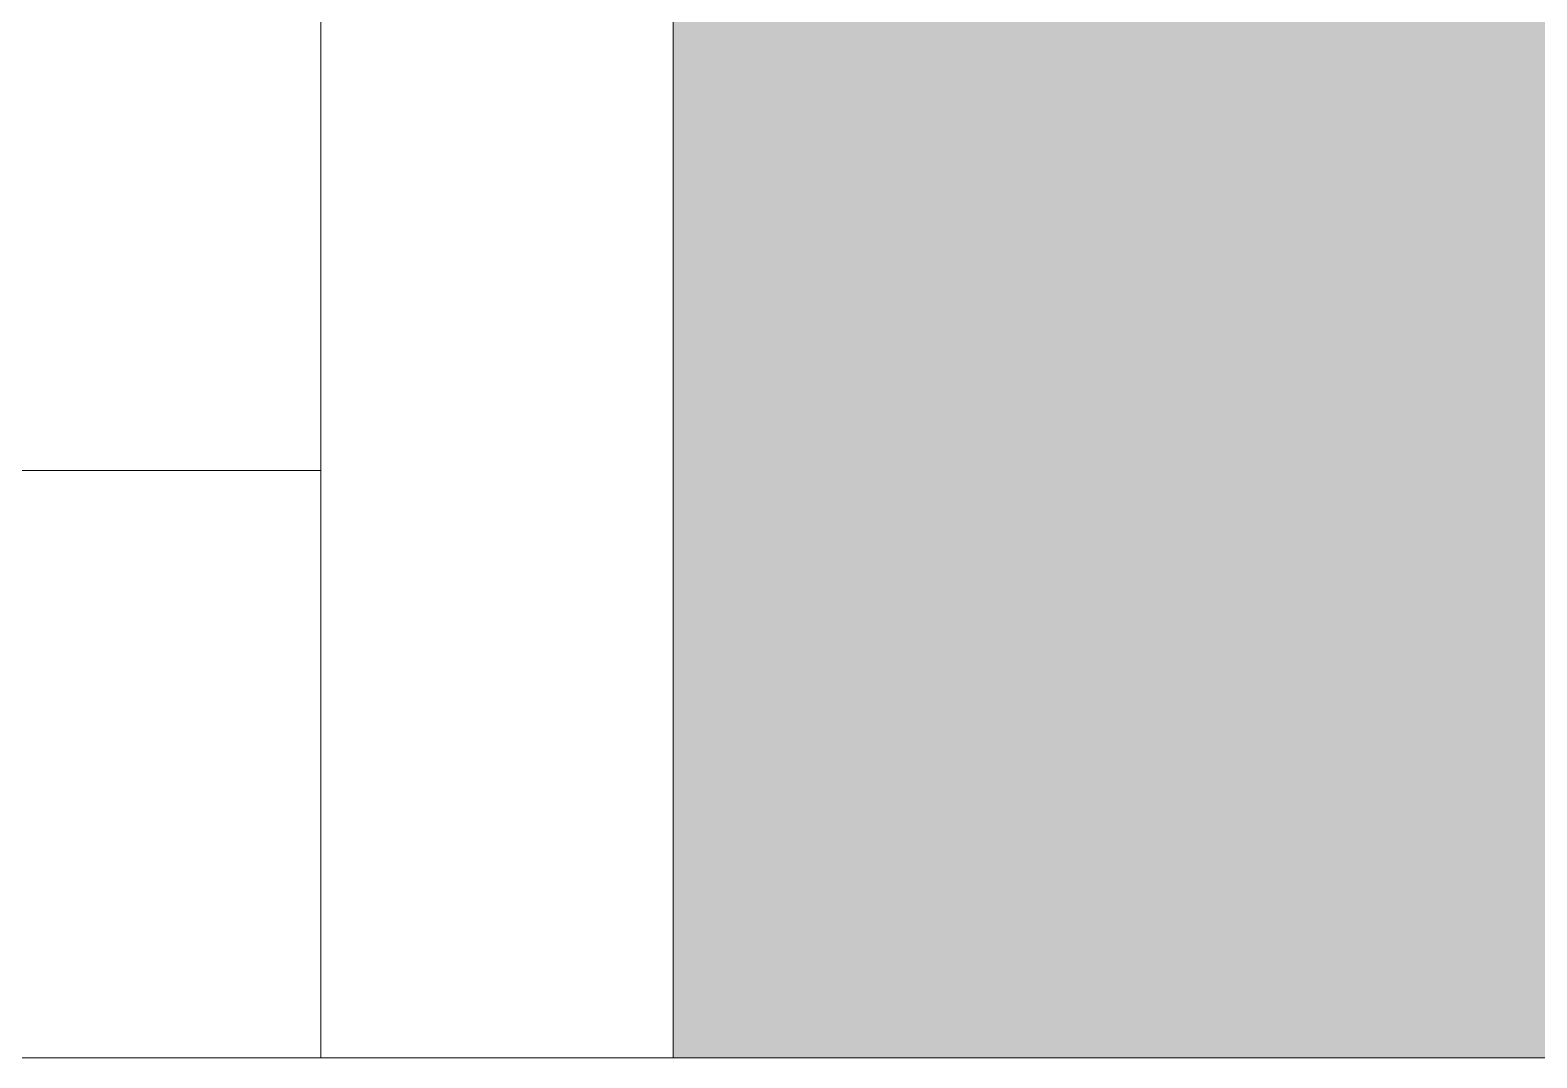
# Model space of a CAD drawing. Header units: metres. Extents: x 11578468 to 47831421, y -58341524 to -14256839.
# Drawn here: x 23850218.2 to 23850474.8, y -29093892.3 to -29093717.3 of the extents above; entities that cross this region are included whole.
import ezdxf

# ---------------------------------------------------------------- set-up
doc = ezdxf.new("R2010")
doc.units = ezdxf.units.M
doc.header["$LTSCALE"] = 50
doc.header["$MEASUREMENT"] = 0
doc.layers.add('ha', color=8, linetype='CONTINUOUS', lineweight=5)

msp = doc.modelspace()

# ---------------------------------------------------------------- linework, layer by layer
at = {"layer": 'ha'}
for p, q in [((23850267.7, -29093892.27), (23850267.7, -29093692.27)), ((23850327.7, -29093692.27), (23850327.7, -29093892.27)), ((23850327.7, -29093892.27), (23850327.7, -29093692.27)), ((23850327.7, -29093692.27), (23850327.7, -29093892.27)), ((23846787.7, -29093792.27), (23850267.7, -29093792.27)), ((23846727.7, -29093892.27), (23850327.7, -29093892.27)), ((23850327.7, -29093892.27), (23850267.7, -29093892.27)), ((23853127.7, -29093892.27), (23850327.7, -29093892.27))]:
    msp.add_line(p, q, dxfattribs=at)
for points in [[(23850327.7, -29093892.27), (23850327.7, -29093692.27), (23851227.7, -29093892.27)], [(23851227.7, -29093892.27), (23850327.7, -29093692.27), (23851227.7, -29093692.27)]]:
    msp.add_solid(points, dxfattribs=at)

doc.saveas('drawing.dxf')
